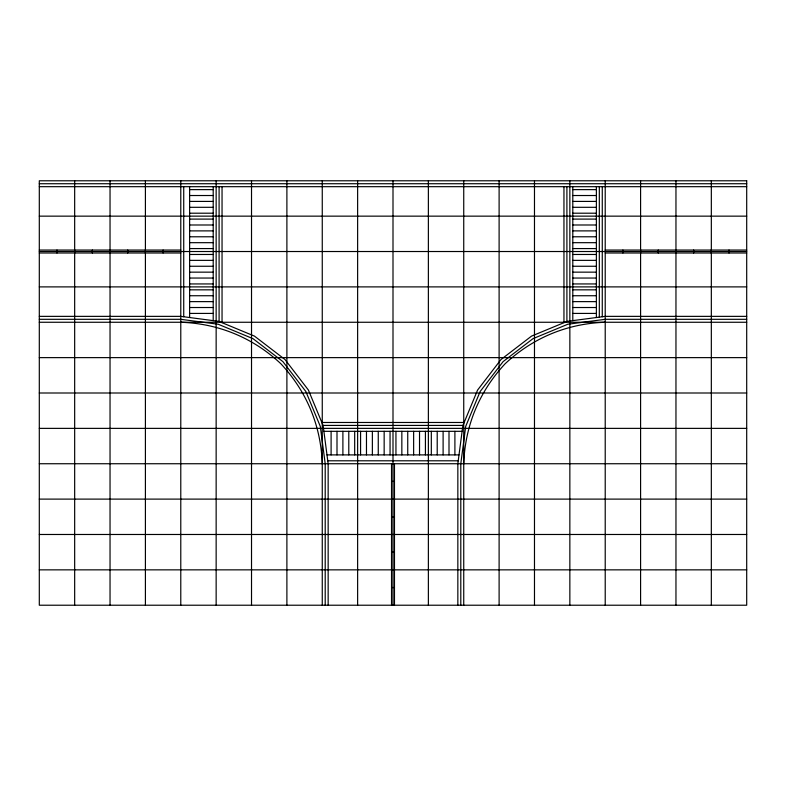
<?xml version="1.0" encoding="UTF-8"?>
<svg xmlns="http://www.w3.org/2000/svg" width="786" height="786" viewBox="0 0 786 786"><rect width="100%" height="100%" fill="white"/><g stroke="black" fill="none" stroke-linecap="round" stroke-linejoin="round"><path stroke-width="1.18" d="M463.74 463.74C465.057 425.727 479.234 391.516 505.182 363.702C532.996 337.754 567.207 323.577 605.22 322.26M39.3 183.728L746.7 183.728M39.3 186.675L746.7 186.675M189.623 189.623L213.203 189.623M572.798 189.623L596.378 189.623M189.623 195.518L213.203 195.518M572.798 195.518L596.378 195.518M189.623 201.412L213.203 201.412M572.798 201.412L596.378 201.412M189.623 207.308L213.203 207.308M572.798 207.308L596.378 207.308M189.623 213.203L213.203 213.203M572.798 213.203L596.378 213.203M39.3 216.15L746.7 216.15M189.623 219.097L213.203 219.097M572.798 219.097L596.378 219.097M189.623 224.993L213.203 224.993M572.798 224.993L596.378 224.993M189.623 230.888L213.203 230.888M572.798 230.888L596.378 230.888M189.623 236.782L213.203 236.782M572.798 236.782L596.378 236.782M189.623 242.678L213.203 242.678M572.798 242.678L596.378 242.678M189.623 248.573L213.203 248.573M572.798 248.573L596.378 248.573M39.3 250.046L180.78 250.046M605.22 250.046L746.7 250.046M39.3 251.52L746.7 251.52M39.3 252.994L180.78 252.994M605.22 252.994L746.7 252.994M189.623 254.468L213.203 254.468M572.798 254.468L596.378 254.468M189.623 260.363L213.203 260.363M572.798 260.363L596.378 260.363M189.623 266.257L213.203 266.257M572.798 266.257L596.378 266.257M189.623 272.153L213.203 272.153M572.798 272.153L596.378 272.153M189.623 278.048L213.203 278.048M572.798 278.048L596.378 278.048M189.623 283.942L213.203 283.942M572.798 283.942L596.378 283.942M39.3 286.89L746.7 286.89M189.623 289.838L213.203 289.838M572.798 289.838L596.378 289.838M189.623 295.733L213.203 295.733M572.798 295.733L596.378 295.733M189.623 301.627L213.203 301.627M572.798 301.627L596.378 301.627M189.623 307.523L213.203 307.523M572.798 307.523L596.378 307.523M189.623 313.418L213.203 313.418M572.798 313.418L596.378 313.418M39.3 316.365L180.78 316.365L218.921 321.386L254.468 336.113L284.994 359.526L308.407 390.053L323.134 425.599L328.155 463.74L328.155 605.22M746.7 316.365L605.22 316.365L567.079 321.386L531.533 336.113L501.006 359.526L477.593 390.053L462.866 425.599L457.845 463.74L457.845 605.22M39.3 319.312L180.78 319.312L218.164 324.235L252.994 338.658L282.901 361.619L305.862 391.526L320.285 426.356L325.208 463.74L325.208 605.22M746.7 319.312L605.22 319.312L567.836 324.235L533.006 338.658L503.099 361.619L480.138 391.526L465.715 426.356L460.793 463.74L460.793 605.22M39.3 322.26L746.7 322.26M39.3 357.63L746.7 357.63M39.3 393L746.7 393M321.838 422.475L464.162 422.475M323.066 425.423L462.934 425.423M39.3 428.37L746.7 428.37M323.891 431.317L462.109 431.317M326.996 454.898L459.004 454.898M327.772 460.793L458.228 460.793M39.3 463.74L746.7 463.74M391.526 481.425L394.474 481.425M39.3 499.11L746.7 499.11M391.526 516.795L394.474 516.795M39.3 534.48L746.7 534.48M391.526 552.165L394.474 552.165M39.3 569.85L746.7 569.85M391.526 587.535L394.474 587.535M180.78 322.26C218.793 323.577 253.004 337.754 280.818 363.702C306.766 391.516 320.943 425.727 322.26 463.74M729.015 250.046L729.015 252.994M711.33 180.78L711.33 605.22M693.645 250.046L693.645 252.994M675.96 180.78L675.96 605.22M658.275 250.046L658.275 252.994M640.59 180.78L640.59 605.22M622.905 250.046L622.905 252.994M605.22 180.78L605.22 605.22M602.273 186.675L602.273 316.748M599.325 186.675L599.325 317.141M596.378 186.675L596.378 317.524M572.798 186.675L572.798 320.629M569.85 180.78L569.85 605.22M566.903 186.675L566.903 321.454M563.955 186.675L563.955 322.682M534.48 180.78L534.48 605.22M499.11 180.78L499.11 605.22M463.74 180.78L463.74 605.22M454.898 431.317L454.898 454.898M449.002 431.317L449.002 454.898M443.108 431.317L443.108 454.898M437.213 431.317L437.213 454.898M431.317 431.317L431.317 454.898M428.37 180.78L428.37 605.22M425.423 431.317L425.423 454.898M419.528 431.317L419.528 454.898M413.632 431.317L413.632 454.898M407.738 431.317L407.738 454.898M401.843 431.317L401.843 454.898M395.947 431.317L395.947 454.898M394.474 463.74L394.474 605.22M393 180.78L393 605.22M391.526 463.74L391.526 605.22M390.053 431.317L390.053 454.898M384.158 431.317L384.158 454.898M378.262 431.317L378.262 454.898M372.368 431.317L372.368 454.898M366.473 431.317L366.473 454.898M360.577 431.317L360.577 454.898M357.63 180.78L357.63 605.22M354.683 431.317L354.683 454.898M348.788 431.317L348.788 454.898M342.893 431.317L342.893 454.898M336.998 431.317L336.998 454.898M331.103 431.317L331.103 454.898M322.26 180.78L322.26 605.22M286.89 180.78L286.89 605.22M251.52 180.78L251.52 605.22M222.045 186.675L222.045 322.682M219.097 186.675L219.097 321.454M216.15 180.78L216.15 605.22M213.203 186.675L213.203 320.629M189.623 186.675L189.623 317.524M183.728 186.675L183.728 316.748M180.78 180.78L180.78 605.22M163.095 250.046L163.095 252.994M145.41 180.78L145.41 605.22M127.725 250.046L127.725 252.994M110.04 180.78L110.04 605.22M92.355 250.046L92.355 252.994M74.67 180.78L74.67 605.22M56.985 250.046L56.985 252.994M746.7 180.78L39.3 180.78L39.3 605.22L746.7 605.22L746.7 180.78"/></g></svg>
